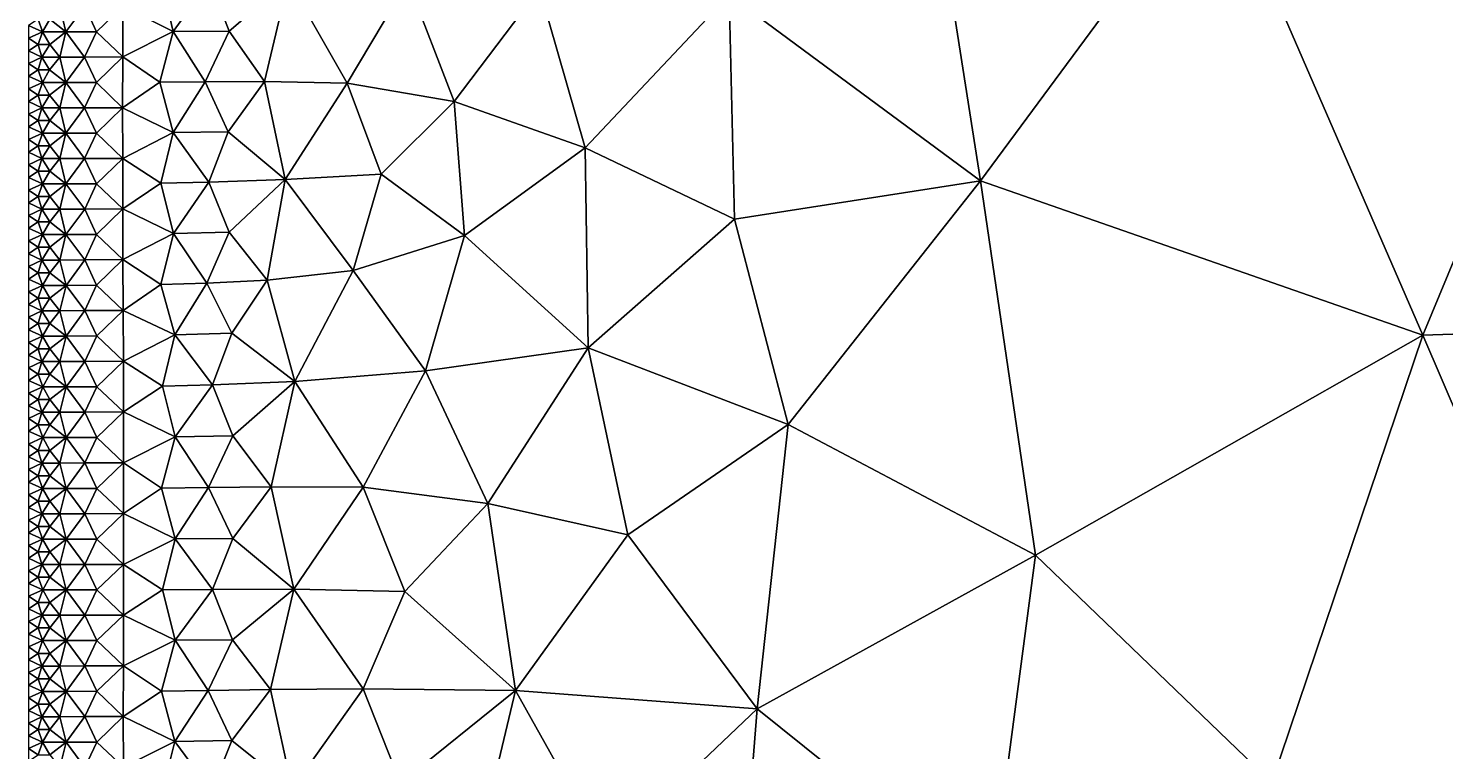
# Model space of a CAD drawing. Header units: metres. Extents: x 1 to 72, y -280 to 0.
# Drawn here: x 1 to 23.37, y -190.98 to -179.57 of the extents above; entities that cross this region are included whole.
import ezdxf

# ---------------------------------------------------------------- set-up
doc = ezdxf.new("R2010")
doc.units = ezdxf.units.M

msp = doc.modelspace()

# ---------------------------------------------------------------- linework, layer by layer
at = {"layer": 'layer', "color": 0}
for points in [[(23.0079, -184.406), (27.3151, -174.029), (19.7537, -176.924)], [(33.2186, -184.068), (27.3151, -174.029), (23.0079, -184.406)], [(16.0243, -181.973), (15.2581, -177.072), (12.0577, -179.036)], [(16.0243, -181.973), (19.7537, -176.924), (15.2581, -177.072)], [(23.0079, -184.406), (19.7537, -176.924), (16.0243, -181.973)], [(3.09475, -178.819), (2.49156, -179.22), (3.28786, -179.617)], [(3.09475, -178.819), (3.28786, -179.617), (3.86325, -178.816)], [(3.86325, -178.816), (3.28786, -179.617), (4.16658, -179.614)], [(3.86325, -178.816), (4.16658, -179.614), (5.10663, -178.808)], [(5.10663, -178.808), (4.16658, -179.614), (4.72567, -180.404)], [(5.10663, -178.808), (4.72567, -180.404), (6.03062, -180.431)], [(5.10663, -178.808), (6.03062, -180.431), (6.98785, -178.823)], [(6.98785, -178.823), (6.03062, -180.431), (7.72023, -180.722)], [(7.72023, -180.722), (9.06391, -178.939), (6.98785, -178.823)], [(9.78668, -181.452), (9.06391, -178.939), (7.72023, -180.722)], [(9.78668, -181.452), (12.0577, -179.036), (9.06391, -178.939)], [(12.1455, -182.579), (12.0577, -179.036), (9.78668, -181.452)], [(12.1455, -182.579), (16.0243, -181.973), (12.0577, -179.036)], [(1.49488, -179.22), (1.33661, -179.42), (1.59326, -179.62)], [(1.49488, -179.22), (1.59326, -179.62), (1.88897, -179.22)], [(1.88897, -179.22), (1.59326, -179.62), (2.07419, -179.62)], [(1.88897, -179.22), (2.07419, -179.62), (2.49156, -179.22)], [(2.49156, -179.22), (2.07419, -179.62), (2.48848, -180.019)], [(2.49156, -179.22), (2.48848, -180.019), (3.28786, -179.617)], [(1.15488, -179.42), (1, -179.52), (1.22528, -179.62)], [(1, -179.52), (1, -179.72), (1.22528, -179.62)], [(1.15488, -179.42), (1.22528, -179.62), (1.33661, -179.42)], [(1.33661, -179.42), (1.22528, -179.62), (1.59326, -179.62)], [(1.22528, -179.62), (1, -179.72), (1.15488, -179.82)], [(1, -179.72), (1, -179.92), (1.15488, -179.82)], [(1.22528, -179.62), (1.15488, -179.82), (1.33652, -179.82)], [(1.22528, -179.62), (1.33652, -179.82), (1.59326, -179.62)], [(1.59326, -179.62), (1.33652, -179.82), (1.49454, -180.02)], [(1.59326, -179.62), (1.49454, -180.02), (1.88795, -180.02)], [(1.59326, -179.62), (1.88795, -180.02), (2.07419, -179.62)], [(2.07419, -179.62), (1.88795, -180.02), (2.48848, -180.019)], [(3.28786, -179.617), (2.48848, -180.019), (3.07747, -180.417)], [(3.28786, -179.617), (3.07747, -180.417), (3.792, -180.412)], [(3.28786, -179.617), (3.792, -180.412), (4.16658, -179.614)], [(4.16658, -179.614), (3.792, -180.412), (4.72567, -180.404)], [(1.15488, -179.82), (1, -179.92), (1.21113, -180.02)], [(1, -179.92), (1, -180.12), (1.21113, -180.02)], [(1.21113, -180.02), (1, -180.12), (1.15481, -180.22)], [(1.21113, -180.02), (1.15481, -180.22), (1.33643, -180.22)], [(1.15488, -179.82), (1.21113, -180.02), (1.33652, -179.82)], [(1.33652, -179.82), (1.21113, -180.02), (1.49454, -180.02)], [(1.21113, -180.02), (1.33643, -180.22), (1.49454, -180.02)], [(1.49454, -180.02), (1.33643, -180.22), (1.59288, -180.42)], [(1.49454, -180.02), (1.59288, -180.42), (1.88795, -180.02)], [(1.88795, -180.02), (1.59288, -180.42), (2.07313, -180.42)], [(1.88795, -180.02), (2.07313, -180.42), (2.48848, -180.019)], [(2.48848, -180.019), (2.07313, -180.42), (2.48759, -180.819)], [(2.48848, -180.019), (2.48759, -180.819), (3.07747, -180.417)], [(1, -180.12), (1, -180.32), (1.15481, -180.22)], [(1.15481, -180.22), (1, -180.32), (1.22517, -180.42)], [(1.15481, -180.22), (1.22517, -180.42), (1.33643, -180.22)], [(1.33643, -180.22), (1.22517, -180.42), (1.59288, -180.42)], [(1, -180.32), (1, -180.52), (1.22517, -180.42)], [(1.22517, -180.42), (1, -180.52), (1.15484, -180.621)], [(1.22517, -180.42), (1.15484, -180.621), (1.33641, -180.621)], [(1.22517, -180.42), (1.33641, -180.621), (1.59288, -180.42)], [(1.59288, -180.42), (1.33641, -180.621), (1.49445, -180.821)], [(1.59288, -180.42), (1.49445, -180.821), (1.88766, -180.82)], [(1.59288, -180.42), (1.88766, -180.82), (2.07313, -180.42)], [(2.07313, -180.42), (1.88766, -180.82), (2.48759, -180.819)], [(3.07747, -180.417), (2.48759, -180.819), (3.28294, -181.211)], [(3.07747, -180.417), (3.28294, -181.211), (3.792, -180.412)], [(3.792, -180.412), (3.28294, -181.211), (4.15248, -181.199)], [(3.792, -180.412), (4.15248, -181.199), (4.72567, -180.404)], [(4.72567, -180.404), (4.15248, -181.199), (5.05452, -181.953)], [(4.72567, -180.404), (5.05452, -181.953), (6.03062, -180.431)], [(6.03062, -180.431), (5.05452, -181.953), (6.56575, -181.867)], [(6.03062, -180.431), (6.56575, -181.867), (7.72023, -180.722)], [(1, -180.52), (1, -180.721), (1.15484, -180.621)], [(1.15484, -180.621), (1, -180.721), (1.21111, -180.821)], [(1.15484, -180.621), (1.21111, -180.821), (1.33641, -180.621)], [(1.33641, -180.621), (1.21111, -180.821), (1.49445, -180.821)], [(1, -180.721), (1, -180.921), (1.21111, -180.821)], [(1.21111, -180.821), (1, -180.921), (1.15482, -181.021)], [(1, -180.921), (1, -181.121), (1.15482, -181.021)], [(1.21111, -180.821), (1.15482, -181.021), (1.33645, -181.021)], [(1.21111, -180.821), (1.33645, -181.021), (1.49445, -180.821)], [(1.49445, -180.821), (1.33645, -181.021), (1.59302, -181.221)], [(1.49445, -180.821), (1.59302, -181.221), (1.88766, -180.82)], [(1.88766, -180.82), (1.59302, -181.221), (2.07351, -181.22)], [(1.88766, -180.82), (2.07351, -181.22), (2.48759, -180.819)], [(2.48759, -180.819), (2.07351, -181.22), (2.48982, -181.618)], [(2.48759, -180.819), (2.48982, -181.618), (3.28294, -181.211)], [(7.72023, -180.722), (6.56575, -181.867), (7.88424, -182.835)], [(7.88424, -182.835), (9.78668, -181.452), (7.72023, -180.722)], [(1.15482, -181.021), (1, -181.121), (1.22521, -181.221)], [(1, -181.121), (1, -181.321), (1.22521, -181.221)], [(1.15482, -181.021), (1.22521, -181.221), (1.33645, -181.021)], [(1.33645, -181.021), (1.22521, -181.221), (1.59302, -181.221)], [(1.22521, -181.221), (1, -181.321), (1.15489, -181.421)], [(1, -181.321), (1, -181.521), (1.15489, -181.421)], [(1.22521, -181.221), (1.15489, -181.421), (1.33652, -181.421)], [(1.22521, -181.221), (1.33652, -181.421), (1.59302, -181.221)], [(1.59302, -181.221), (1.33652, -181.421), (1.4947, -181.621)], [(1.59302, -181.221), (1.4947, -181.621), (1.88837, -181.62)], [(1.59302, -181.221), (1.88837, -181.62), (2.07351, -181.22)], [(2.07351, -181.22), (1.88837, -181.62), (2.48982, -181.618)], [(3.28294, -181.211), (2.48982, -181.618), (3.0903, -182.011)], [(3.28294, -181.211), (3.0903, -182.011), (3.84895, -181.996)], [(3.28294, -181.211), (3.84895, -181.996), (4.15248, -181.199)], [(4.15248, -181.199), (3.84895, -181.996), (5.05452, -181.953)], [(1.15489, -181.421), (1, -181.521), (1.21119, -181.621)], [(1, -181.521), (1, -181.721), (1.21119, -181.621)], [(1.15489, -181.421), (1.21119, -181.621), (1.33652, -181.421)], [(1.33652, -181.421), (1.21119, -181.621), (1.4947, -181.621)], [(9.83159, -184.609), (9.78668, -181.452), (7.88424, -182.835)], [(9.83159, -184.609), (12.1455, -182.579), (9.78668, -181.452)], [(1.21119, -181.621), (1, -181.721), (1.15489, -181.821)], [(1, -181.721), (1, -181.922), (1.15489, -181.821)], [(1.15489, -181.821), (1, -181.922), (1.22533, -182.021)], [(1.21119, -181.621), (1.15489, -181.821), (1.33661, -181.821)], [(1.15489, -181.821), (1.22533, -182.021), (1.33661, -181.821)], [(1.21119, -181.621), (1.33661, -181.821), (1.4947, -181.621)], [(1.33661, -181.821), (1.22533, -182.021), (1.59341, -182.021)], [(1.4947, -181.621), (1.33661, -181.821), (1.59341, -182.021)], [(1.4947, -181.621), (1.59341, -182.021), (1.88837, -181.62)], [(1.88837, -181.62), (1.59341, -182.021), (2.07455, -182.02)], [(1.88837, -181.62), (2.07455, -182.02), (2.48982, -181.618)], [(2.48982, -181.618), (2.07455, -182.02), (2.4915, -182.417)], [(2.48982, -181.618), (2.4915, -182.417), (3.0903, -182.011)], [(1, -181.922), (1, -182.122), (1.22533, -182.021)], [(1.22533, -182.021), (1, -182.122), (1.15495, -182.222)], [(1.22533, -182.021), (1.15495, -182.222), (1.33667, -182.222)], [(1.22533, -182.021), (1.33667, -182.222), (1.59341, -182.021)], [(1.59341, -182.021), (1.33667, -182.222), (1.49493, -182.421)], [(1.59341, -182.021), (1.49493, -182.421), (1.88902, -182.42)], [(1.59341, -182.021), (1.88902, -182.42), (2.07455, -182.02)], [(2.07455, -182.02), (1.88902, -182.42), (2.4915, -182.417)], [(3.0903, -182.011), (2.4915, -182.417), (3.29032, -182.804)], [(3.0903, -182.011), (3.29032, -182.804), (3.84895, -181.996)], [(3.84895, -181.996), (3.29032, -182.804), (4.16639, -182.781)], [(3.84895, -181.996), (4.16639, -182.781), (5.05452, -181.953)], [(5.05452, -181.953), (4.16639, -182.781), (4.77039, -183.542)], [(5.05452, -181.953), (4.77039, -183.542), (6.12714, -183.387)], [(5.05452, -181.953), (6.12714, -183.387), (6.56575, -181.867)], [(6.56575, -181.867), (6.12714, -183.387), (7.88424, -182.835)], [(12.9907, -185.817), (16.0243, -181.973), (12.1455, -182.579)], [(16.894, -187.88), (16.0243, -181.973), (12.9907, -185.817)], [(16.894, -187.88), (23.0079, -184.406), (16.0243, -181.973)], [(1, -182.122), (1, -182.322), (1.15495, -182.222)], [(1.15495, -182.222), (1, -182.322), (1.21128, -182.422)], [(1.15495, -182.222), (1.21128, -182.422), (1.33667, -182.222)], [(1.33667, -182.222), (1.21128, -182.422), (1.49493, -182.421)], [(1, -182.322), (1, -182.522), (1.21128, -182.422)], [(1.21128, -182.422), (1, -182.522), (1.15493, -182.622)], [(1.21128, -182.422), (1.15493, -182.622), (1.33673, -182.622)], [(1.21128, -182.422), (1.33673, -182.622), (1.49493, -182.421)], [(1.49493, -182.421), (1.33673, -182.622), (1.5937, -182.821)], [(1.49493, -182.421), (1.5937, -182.821), (1.88902, -182.42)], [(1.88902, -182.42), (1.5937, -182.821), (2.07518, -182.82)], [(1.88902, -182.42), (2.07518, -182.82), (2.4915, -182.417)], [(2.4915, -182.417), (2.07518, -182.82), (2.49227, -183.216)], [(2.4915, -182.417), (2.49227, -183.216), (3.29032, -182.804)], [(1, -182.522), (1, -182.722), (1.15493, -182.622)], [(1.15493, -182.622), (1, -182.722), (1.22541, -182.822)], [(1, -182.722), (1, -182.922), (1.22541, -182.822)], [(1.15493, -182.622), (1.22541, -182.822), (1.33673, -182.622)], [(1.33673, -182.622), (1.22541, -182.822), (1.5937, -182.821)], [(12.9907, -185.817), (12.1455, -182.579), (9.83159, -184.609)], [(1.22541, -182.822), (1, -182.922), (1.15499, -183.022)], [(1, -182.922), (1, -183.122), (1.15499, -183.022)], [(1.22541, -182.822), (1.15499, -183.022), (1.33678, -183.022)], [(1.22541, -182.822), (1.33678, -183.022), (1.5937, -182.821)], [(1.5937, -182.821), (1.33678, -183.022), (1.49515, -183.222)], [(1.5937, -182.821), (1.49515, -183.222), (1.88954, -183.22)], [(1.5937, -182.821), (1.88954, -183.22), (2.07518, -182.82)], [(2.07518, -182.82), (1.88954, -183.22), (2.49227, -183.216)], [(3.29032, -182.804), (2.49227, -183.216), (3.08921, -183.609)], [(3.29032, -182.804), (3.08921, -183.609), (3.81423, -183.589)], [(3.29032, -182.804), (3.81423, -183.589), (4.16639, -182.781)], [(4.16639, -182.781), (3.81423, -183.589), (4.77039, -183.542)], [(6.12714, -183.387), (7.2653, -184.973), (7.88424, -182.835)], [(7.2653, -184.973), (9.83159, -184.609), (7.88424, -182.835)], [(1.15499, -183.022), (1, -183.122), (1.21136, -183.222)], [(1, -183.122), (1, -183.323), (1.21136, -183.222)], [(1.15499, -183.022), (1.21136, -183.222), (1.33678, -183.022)], [(1.33678, -183.022), (1.21136, -183.222), (1.49515, -183.222)], [(1.21136, -183.222), (1, -183.323), (1.155, -183.423)], [(1, -183.323), (1, -183.523), (1.155, -183.423)], [(1.21136, -183.222), (1.155, -183.423), (1.3369, -183.422)], [(1.21136, -183.222), (1.3369, -183.422), (1.49515, -183.222)], [(1.49515, -183.222), (1.3369, -183.422), (1.59422, -183.622)], [(1.49515, -183.222), (1.59422, -183.622), (1.88954, -183.22)], [(1.88954, -183.22), (1.59422, -183.622), (2.07642, -183.62)], [(1.88954, -183.22), (2.07642, -183.62), (2.49227, -183.216)], [(2.49227, -183.216), (2.07642, -183.62), (2.49622, -184.017)], [(2.49227, -183.216), (2.49622, -184.017), (3.08921, -183.609)], [(4.77039, -183.542), (5.20659, -185.137), (6.12714, -183.387)], [(6.12714, -183.387), (5.20659, -185.137), (7.2653, -184.973)], [(1.155, -183.423), (1, -183.523), (1.22557, -183.623)], [(1, -183.523), (1, -183.723), (1.22557, -183.623)], [(1.155, -183.423), (1.22557, -183.623), (1.3369, -183.422)], [(1.3369, -183.422), (1.22557, -183.623), (1.59422, -183.622)], [(3.08921, -183.609), (2.49622, -184.017), (3.30927, -184.403)], [(3.08921, -183.609), (3.30927, -184.403), (3.81423, -183.589)], [(3.81423, -183.589), (3.30927, -184.403), (4.20985, -184.377)], [(3.81423, -183.589), (4.20985, -184.377), (4.77039, -183.542)], [(4.77039, -183.542), (4.20985, -184.377), (5.20659, -185.137)], [(1.22557, -183.623), (1, -183.723), (1.1551, -183.823)], [(1, -183.723), (1, -183.923), (1.1551, -183.823)], [(1.1551, -183.823), (1, -183.923), (1.21155, -184.023)], [(1.22557, -183.623), (1.1551, -183.823), (1.33704, -183.823)], [(1.1551, -183.823), (1.21155, -184.023), (1.33704, -183.823)], [(1.33704, -183.823), (1.21155, -184.023), (1.49567, -184.023)], [(1.22557, -183.623), (1.33704, -183.823), (1.59422, -183.622)], [(1.59422, -183.622), (1.33704, -183.823), (1.49567, -184.023)], [(1.59422, -183.622), (1.49567, -184.023), (1.891, -184.021)], [(1.59422, -183.622), (1.891, -184.021), (2.07642, -183.62)], [(2.07642, -183.62), (1.891, -184.021), (2.49622, -184.017)], [(1, -183.923), (1, -184.123), (1.21155, -184.023)], [(1.21155, -184.023), (1, -184.123), (1.15515, -184.223)], [(1.21155, -184.023), (1.15515, -184.223), (1.33725, -184.223)], [(1.21155, -184.023), (1.33725, -184.223), (1.49567, -184.023)], [(1.49567, -184.023), (1.33725, -184.223), (1.59511, -184.423)], [(1.49567, -184.023), (1.59511, -184.423), (1.891, -184.021)], [(1.891, -184.021), (1.59511, -184.423), (2.07878, -184.421)], [(1.891, -184.021), (2.07878, -184.421), (2.49622, -184.017)], [(2.49622, -184.017), (2.07878, -184.421), (2.5012, -184.818)], [(2.49622, -184.017), (2.5012, -184.818), (3.30927, -184.403)], [(1, -184.123), (1, -184.323), (1.15515, -184.223)], [(1.15515, -184.223), (1, -184.323), (1.22583, -184.423)], [(1.15515, -184.223), (1.22583, -184.423), (1.33725, -184.223)], [(1.33725, -184.223), (1.22583, -184.423), (1.59511, -184.423)], [(27.2785, -194.349), (33.2186, -184.068), (23.0079, -184.406)], [(1, -184.323), (1, -184.524), (1.22583, -184.423)], [(1.22583, -184.423), (1, -184.524), (1.15524, -184.624)], [(1.22583, -184.423), (1.15524, -184.624), (1.3374, -184.623)], [(1.22583, -184.423), (1.3374, -184.623), (1.59511, -184.423)], [(1.59511, -184.423), (1.3374, -184.623), (1.49626, -184.823)], [(1.59511, -184.423), (1.49626, -184.823), (1.89275, -184.822)], [(1.59511, -184.423), (1.89275, -184.822), (2.07878, -184.421)], [(2.07878, -184.421), (1.89275, -184.822), (2.5012, -184.818)], [(3.30927, -184.403), (2.5012, -184.818), (3.11479, -185.212)], [(3.30927, -184.403), (3.11479, -185.212), (3.90486, -185.192)], [(3.30927, -184.403), (3.90486, -185.192), (4.20985, -184.377)], [(4.20985, -184.377), (3.90486, -185.192), (5.20659, -185.137)], [(20.622, -191.465), (23.0079, -184.406), (16.894, -187.88)], [(27.2785, -194.349), (23.0079, -184.406), (20.622, -191.465)], [(1, -184.524), (1, -184.724), (1.15524, -184.624)], [(1.15524, -184.624), (1, -184.724), (1.21176, -184.824)], [(1, -184.724), (1, -184.924), (1.21176, -184.824)], [(1.15524, -184.624), (1.21176, -184.824), (1.3374, -184.623)], [(1.3374, -184.623), (1.21176, -184.824), (1.49626, -184.823)], [(8.24824, -187.063), (9.83159, -184.609), (7.2653, -184.973)], [(10.4619, -187.557), (9.83159, -184.609), (8.24824, -187.063)], [(10.4619, -187.557), (12.9907, -185.817), (9.83159, -184.609)], [(1.21176, -184.824), (1, -184.924), (1.15526, -185.024)], [(1, -184.924), (1, -185.124), (1.15526, -185.024)], [(1.21176, -184.824), (1.15526, -185.024), (1.33755, -185.024)], [(1.21176, -184.824), (1.33755, -185.024), (1.49626, -184.823)], [(1.49626, -184.823), (1.33755, -185.024), (1.59574, -185.223)], [(1.49626, -184.823), (1.59574, -185.223), (1.89275, -184.822)], [(1.89275, -184.822), (1.59574, -185.223), (2.08052, -185.222)], [(1.89275, -184.822), (2.08052, -185.222), (2.5012, -184.818)], [(2.5012, -184.818), (2.08052, -185.222), (2.50302, -185.62)], [(2.5012, -184.818), (2.50302, -185.62), (3.11479, -185.212)], [(1.15526, -185.024), (1, -185.124), (1.22601, -185.224)], [(1, -185.124), (1, -185.324), (1.22601, -185.224)], [(1.15526, -185.024), (1.22601, -185.224), (1.33755, -185.024)], [(1.33755, -185.024), (1.22601, -185.224), (1.59574, -185.223)], [(3.90486, -185.192), (4.22854, -185.994), (5.20659, -185.137)], [(5.20659, -185.137), (4.22854, -185.994), (4.8336, -186.799)], [(5.20659, -185.137), (4.8336, -186.799), (6.28247, -186.806)], [(5.20659, -185.137), (6.28247, -186.806), (7.2653, -184.973)], [(7.2653, -184.973), (6.28247, -186.806), (8.24824, -187.063)], [(1.22601, -185.224), (1, -185.324), (1.15531, -185.424)], [(1, -185.324), (1, -185.524), (1.15531, -185.424)], [(1.22601, -185.224), (1.15531, -185.424), (1.33759, -185.424)], [(1.22601, -185.224), (1.33759, -185.424), (1.59574, -185.223)], [(1.59574, -185.223), (1.33759, -185.424), (1.49644, -185.624)], [(1.59574, -185.223), (1.49644, -185.624), (1.89339, -185.623)], [(1.59574, -185.223), (1.89339, -185.623), (2.08052, -185.222)], [(2.08052, -185.222), (1.89339, -185.623), (2.50302, -185.62)], [(3.11479, -185.212), (2.50302, -185.62), (3.31848, -186.012)], [(3.11479, -185.212), (3.31848, -186.012), (3.90486, -185.192)], [(3.90486, -185.192), (3.31848, -186.012), (4.22854, -185.994)], [(1.15531, -185.424), (1, -185.524), (1.21182, -185.624)], [(1, -185.524), (1, -185.725), (1.21182, -185.624)], [(1.21182, -185.624), (1, -185.725), (1.15527, -185.825)], [(1.21182, -185.624), (1.15527, -185.825), (1.33758, -185.825)], [(1.15531, -185.424), (1.21182, -185.624), (1.33759, -185.424)], [(1.33759, -185.424), (1.21182, -185.624), (1.49644, -185.624)], [(1.21182, -185.624), (1.33758, -185.825), (1.49644, -185.624)], [(1.49644, -185.624), (1.33758, -185.825), (1.59572, -186.024)], [(1.49644, -185.624), (1.59572, -186.024), (1.89339, -185.623)], [(1.89339, -185.623), (1.59572, -186.024), (2.08044, -186.023)], [(1.89339, -185.623), (2.08044, -186.023), (2.50302, -185.62)], [(2.50302, -185.62), (2.08044, -186.023), (2.50125, -186.422)], [(2.50302, -185.62), (2.50125, -186.422), (3.31848, -186.012)], [(1, -185.725), (1, -185.925), (1.15527, -185.825)], [(1.15527, -185.825), (1, -185.925), (1.22599, -186.025)], [(1.15527, -185.825), (1.22599, -186.025), (1.33758, -185.825)], [(1.33758, -185.825), (1.22599, -186.025), (1.59572, -186.024)], [(12.5035, -190.302), (12.9907, -185.817), (10.4619, -187.557)], [(12.5035, -190.302), (16.894, -187.88), (12.9907, -185.817)], [(1, -185.925), (1, -186.125), (1.22599, -186.025)], [(1.22599, -186.025), (1, -186.125), (1.15528, -186.225)], [(1.22599, -186.025), (1.15528, -186.225), (1.33753, -186.225)], [(1.22599, -186.025), (1.33753, -186.225), (1.59572, -186.024)], [(1.59572, -186.024), (1.33753, -186.225), (1.49626, -186.425)], [(1.59572, -186.024), (1.49626, -186.425), (1.8929, -186.424)], [(1.59572, -186.024), (1.8929, -186.424), (2.08044, -186.023)], [(2.08044, -186.023), (1.8929, -186.424), (2.50125, -186.422)], [(3.31848, -186.012), (2.50125, -186.422), (3.10311, -186.82)], [(3.31848, -186.012), (3.10311, -186.82), (3.84394, -186.813)], [(3.31848, -186.012), (3.84394, -186.813), (4.22854, -185.994)], [(4.22854, -185.994), (3.84394, -186.813), (4.8336, -186.799)], [(1, -186.125), (1, -186.325), (1.15528, -186.225)], [(1.15528, -186.225), (1, -186.325), (1.21176, -186.425)], [(1.15528, -186.225), (1.21176, -186.425), (1.33753, -186.225)], [(1.33753, -186.225), (1.21176, -186.425), (1.49626, -186.425)], [(1, -186.325), (1, -186.525), (1.21176, -186.425)], [(1.21176, -186.425), (1, -186.525), (1.15522, -186.625)], [(1, -186.525), (1, -186.725), (1.15522, -186.625)], [(1.21176, -186.425), (1.15522, -186.625), (1.33747, -186.625)], [(1.21176, -186.425), (1.33747, -186.625), (1.49626, -186.425)], [(1.49626, -186.425), (1.33747, -186.625), (1.59553, -186.825)], [(1.49626, -186.425), (1.59553, -186.825), (1.8929, -186.424)], [(1.8929, -186.424), (1.59553, -186.825), (2.07987, -186.825)], [(1.8929, -186.424), (2.07987, -186.825), (2.50125, -186.422)], [(2.50125, -186.422), (2.07987, -186.825), (2.50104, -187.224)], [(2.50125, -186.422), (2.50104, -187.224), (3.10311, -186.82)], [(1.15522, -186.625), (1, -186.725), (1.22593, -186.825)], [(1, -186.725), (1, -186.926), (1.22593, -186.825)], [(1.15522, -186.625), (1.22593, -186.825), (1.33747, -186.625)], [(1.33747, -186.625), (1.22593, -186.825), (1.59553, -186.825)], [(1.22593, -186.825), (1, -186.926), (1.15525, -187.026)], [(1, -186.926), (1, -187.126), (1.15525, -187.026)], [(1.22593, -186.825), (1.15525, -187.026), (1.33747, -187.026)], [(1.22593, -186.825), (1.33747, -187.026), (1.59553, -186.825)], [(1.59553, -186.825), (1.33747, -187.026), (1.49624, -187.226)], [(1.59553, -186.825), (1.49624, -187.226), (1.89282, -187.226)], [(1.59553, -186.825), (1.89282, -187.226), (2.07987, -186.825)], [(2.07987, -186.825), (1.89282, -187.226), (2.50104, -187.224)], [(3.10311, -186.82), (2.50104, -187.224), (3.31754, -187.621)], [(3.10311, -186.82), (3.31754, -187.621), (3.84394, -186.813)], [(3.84394, -186.813), (3.31754, -187.621), (4.22454, -187.616)], [(3.84394, -186.813), (4.22454, -187.616), (4.8336, -186.799)], [(4.8336, -186.799), (4.22454, -187.616), (5.19131, -188.413)], [(4.8336, -186.799), (5.19131, -188.413), (6.28247, -186.806)], [(6.28247, -186.806), (5.19131, -188.413), (6.94056, -188.45)], [(6.28247, -186.806), (6.94056, -188.45), (8.24824, -187.063)], [(1.15525, -187.026), (1, -187.126), (1.21175, -187.226)], [(1, -187.126), (1, -187.326), (1.21175, -187.226)], [(1.15525, -187.026), (1.21175, -187.226), (1.33747, -187.026)], [(1.33747, -187.026), (1.21175, -187.226), (1.49624, -187.226)], [(8.68878, -190.015), (8.24824, -187.063), (6.94056, -188.45)], [(8.68878, -190.015), (10.4619, -187.557), (8.24824, -187.063)], [(1.21175, -187.226), (1, -187.326), (1.15524, -187.426)], [(1, -187.326), (1, -187.526), (1.15524, -187.426)], [(1.21175, -187.226), (1.15524, -187.426), (1.33751, -187.426)], [(1.21175, -187.226), (1.33751, -187.426), (1.49624, -187.226)], [(1.49624, -187.226), (1.33751, -187.426), (1.59567, -187.626)], [(1.49624, -187.226), (1.59567, -187.626), (1.89282, -187.226)], [(1.89282, -187.226), (1.59567, -187.626), (2.08028, -187.626)], [(1.89282, -187.226), (2.08028, -187.626), (2.50104, -187.224)], [(2.50104, -187.224), (2.08028, -187.626), (2.50278, -188.026)], [(2.50104, -187.224), (2.50278, -188.026), (3.31754, -187.621)], [(1.15524, -187.426), (1, -187.526), (1.22598, -187.626)], [(1, -187.526), (1, -187.726), (1.22598, -187.626)], [(1.22598, -187.626), (1, -187.726), (1.15529, -187.826)], [(1.15524, -187.426), (1.22598, -187.626), (1.33751, -187.426)], [(1.22598, -187.626), (1.15529, -187.826), (1.33755, -187.826)], [(1.33751, -187.426), (1.22598, -187.626), (1.59567, -187.626)], [(1.22598, -187.626), (1.33755, -187.826), (1.59567, -187.626)], [(1.59567, -187.626), (1.33755, -187.826), (1.49638, -188.027)], [(1.59567, -187.626), (1.49638, -188.027), (1.8933, -188.026)], [(1.59567, -187.626), (1.8933, -188.026), (2.08028, -187.626)], [(2.08028, -187.626), (1.8933, -188.026), (2.50278, -188.026)], [(3.31754, -187.621), (2.50278, -188.026), (3.11485, -188.425)], [(3.31754, -187.621), (3.11485, -188.425), (3.90366, -188.42)], [(3.31754, -187.621), (3.90366, -188.42), (4.22454, -187.616)], [(4.22454, -187.616), (3.90366, -188.42), (5.19131, -188.413)], [(12.5035, -190.302), (10.4619, -187.557), (8.68878, -190.015)], [(1, -187.726), (1, -187.926), (1.15529, -187.826)], [(1.15529, -187.826), (1, -187.926), (1.2118, -188.026)], [(1.15529, -187.826), (1.2118, -188.026), (1.33755, -187.826)], [(1.33755, -187.826), (1.2118, -188.026), (1.49638, -188.027)], [(1, -187.926), (1, -188.127), (1.2118, -188.026)], [(1.2118, -188.026), (1, -188.127), (1.15527, -188.227)], [(1.2118, -188.026), (1.15527, -188.227), (1.33757, -188.227)], [(1.2118, -188.026), (1.33757, -188.227), (1.49638, -188.027)], [(1.49638, -188.027), (1.33757, -188.227), (1.59576, -188.427)], [(1.49638, -188.027), (1.59576, -188.427), (1.8933, -188.026)], [(1.8933, -188.026), (1.59576, -188.427), (2.0806, -188.427)], [(1.8933, -188.026), (2.0806, -188.427), (2.50278, -188.026)], [(2.50278, -188.026), (2.0806, -188.427), (2.50221, -188.826)], [(2.50278, -188.026), (2.50221, -188.826), (3.11485, -188.425)], [(16.1833, -193.257), (16.894, -187.88), (12.5035, -190.302)], [(20.622, -191.465), (16.894, -187.88), (16.1833, -193.257)], [(1, -188.127), (1, -188.327), (1.15527, -188.227)], [(1.15527, -188.227), (1, -188.327), (1.226, -188.427)], [(1.15527, -188.227), (1.226, -188.427), (1.33757, -188.227)], [(1.33757, -188.227), (1.226, -188.427), (1.59576, -188.427)], [(1, -188.327), (1, -188.527), (1.226, -188.427)], [(1.226, -188.427), (1, -188.527), (1.15528, -188.627)], [(1, -188.527), (1, -188.727), (1.15528, -188.627)], [(1.226, -188.427), (1.15528, -188.627), (1.33755, -188.627)], [(1.226, -188.427), (1.33755, -188.627), (1.59576, -188.427)], [(1.59576, -188.427), (1.33755, -188.627), (1.49629, -188.827)], [(1.59576, -188.427), (1.49629, -188.827), (1.89308, -188.827)], [(1.59576, -188.427), (1.89308, -188.827), (2.0806, -188.427)], [(2.0806, -188.427), (1.89308, -188.827), (2.50221, -188.826)], [(3.11485, -188.425), (2.50221, -188.826), (3.31514, -189.222)], [(3.11485, -188.425), (3.31514, -189.222), (3.90366, -188.42)], [(3.90366, -188.42), (3.31514, -189.222), (4.22052, -189.216)], [(3.90366, -188.42), (4.22052, -189.216), (5.19131, -188.413)], [(5.19131, -188.413), (4.22052, -189.216), (4.82151, -190)], [(5.19131, -188.413), (4.82151, -190), (6.28115, -189.986)], [(5.19131, -188.413), (6.28115, -189.986), (6.94056, -188.45)], [(6.94056, -188.45), (6.28115, -189.986), (8.68878, -190.015)], [(1.15528, -188.627), (1, -188.727), (1.21177, -188.827)], [(1, -188.727), (1, -188.927), (1.21177, -188.827)], [(1.15528, -188.627), (1.21177, -188.827), (1.33755, -188.627)], [(1.33755, -188.627), (1.21177, -188.827), (1.49629, -188.827)], [(1.21177, -188.827), (1, -188.927), (1.15522, -189.027)], [(1, -188.927), (1, -189.127), (1.15522, -189.027)], [(1.21177, -188.827), (1.15522, -189.027), (1.33746, -189.027)], [(1.21177, -188.827), (1.33746, -189.027), (1.49629, -188.827)], [(1.49629, -188.827), (1.33746, -189.027), (1.59543, -189.227)], [(1.49629, -188.827), (1.59543, -189.227), (1.89308, -188.827)], [(1.89308, -188.827), (1.59543, -189.227), (2.07971, -189.227)], [(1.89308, -188.827), (2.07971, -189.227), (2.50221, -188.826)], [(2.50221, -188.826), (2.07971, -189.227), (2.49946, -189.626)], [(2.50221, -188.826), (2.49946, -189.626), (3.31514, -189.222)], [(1.15522, -189.027), (1, -189.127), (1.2259, -189.227)], [(1, -189.127), (1, -189.327), (1.2259, -189.227)], [(1.15522, -189.027), (1.2259, -189.227), (1.33746, -189.027)], [(1.33746, -189.027), (1.2259, -189.227), (1.59543, -189.227)], [(1.2259, -189.227), (1, -189.327), (1.15522, -189.428)], [(1, -189.327), (1, -189.528), (1.15522, -189.428)], [(1.15522, -189.428), (1, -189.528), (1.21166, -189.628)], [(1.2259, -189.227), (1.15522, -189.428), (1.33739, -189.428)], [(1.15522, -189.428), (1.21166, -189.628), (1.33739, -189.428)], [(1.33739, -189.428), (1.21166, -189.628), (1.49599, -189.628)], [(1.2259, -189.227), (1.33739, -189.428), (1.59543, -189.227)], [(1.59543, -189.227), (1.33739, -189.428), (1.49599, -189.628)], [(1.59543, -189.227), (1.49599, -189.628), (1.89219, -189.627)], [(1.59543, -189.227), (1.89219, -189.627), (2.07971, -189.227)], [(2.07971, -189.227), (1.89219, -189.627), (2.49946, -189.626)], [(3.31514, -189.222), (2.49946, -189.626), (3.09911, -190.023)], [(3.31514, -189.222), (3.09911, -190.023), (3.83661, -190.015)], [(3.31514, -189.222), (3.83661, -190.015), (4.22052, -189.216)], [(4.22052, -189.216), (3.83661, -190.015), (4.82151, -190)], [(1, -189.528), (1, -189.728), (1.21166, -189.628)], [(1.21166, -189.628), (1, -189.728), (1.15516, -189.828)], [(1.21166, -189.628), (1.15516, -189.828), (1.3373, -189.828)], [(1.21166, -189.628), (1.3373, -189.828), (1.49599, -189.628)], [(1.49599, -189.628), (1.3373, -189.828), (1.59509, -190.028)], [(1.49599, -189.628), (1.59509, -190.028), (1.89219, -189.627)], [(1.89219, -189.627), (1.59509, -190.028), (2.07877, -190.027)], [(1.89219, -189.627), (2.07877, -190.027), (2.49946, -189.626)], [(2.49946, -189.626), (2.07877, -190.027), (2.49864, -190.425)], [(2.49946, -189.626), (2.49864, -190.425), (3.09911, -190.023)], [(1, -189.728), (1, -189.928), (1.15516, -189.828)], [(1.15516, -189.828), (1, -189.928), (1.2258, -190.028)], [(1.15516, -189.828), (1.2258, -190.028), (1.3373, -189.828)], [(1.3373, -189.828), (1.2258, -190.028), (1.59509, -190.028)], [(1, -189.928), (1, -190.128), (1.2258, -190.028)], [(1.2258, -190.028), (1, -190.128), (1.15518, -190.228)], [(1.2258, -190.028), (1.15518, -190.228), (1.33728, -190.228)], [(1.2258, -190.028), (1.33728, -190.228), (1.59509, -190.028)], [(1.59509, -190.028), (1.33728, -190.228), (1.49591, -190.428)], [(1.59509, -190.028), (1.49591, -190.428), (1.8919, -190.427)], [(1.59509, -190.028), (1.8919, -190.427), (2.07877, -190.027)], [(2.07877, -190.027), (1.8919, -190.427), (2.49864, -190.425)], [(3.09911, -190.023), (2.49864, -190.425), (3.31116, -190.817)], [(3.09911, -190.023), (3.31116, -190.817), (3.83661, -190.015)], [(3.83661, -190.015), (3.31116, -190.817), (4.21194, -190.803)], [(3.83661, -190.015), (4.21194, -190.803), (4.82151, -190)], [(4.82151, -190), (4.21194, -190.803), (5.16206, -191.568)], [(4.82151, -190), (5.16206, -191.568), (6.28115, -189.986)], [(6.28115, -189.986), (5.16206, -191.568), (6.87213, -191.478)], [(6.28115, -189.986), (6.87213, -191.478), (8.68878, -190.015)], [(8.0294, -192.773), (8.68878, -190.015), (6.87213, -191.478)], [(10.1182, -192.571), (8.68878, -190.015), (8.0294, -192.773)], [(10.1182, -192.571), (12.5035, -190.302), (8.68878, -190.015)], [(1, -190.128), (1, -190.328), (1.15518, -190.228)], [(1.15518, -190.228), (1, -190.328), (1.21163, -190.428)], [(1, -190.328), (1, -190.528), (1.21163, -190.428)], [(1.15518, -190.228), (1.21163, -190.428), (1.33728, -190.228)], [(1.33728, -190.228), (1.21163, -190.428), (1.49591, -190.428)], [(12.126, -195.007), (12.5035, -190.302), (10.1182, -192.571)], [(16.1833, -193.257), (12.5035, -190.302), (12.126, -195.007)], [(1.21163, -190.428), (1, -190.528), (1.15516, -190.628)], [(1, -190.528), (1, -190.729), (1.15516, -190.628)], [(1.21163, -190.428), (1.15516, -190.628), (1.3373, -190.628)], [(1.21163, -190.428), (1.3373, -190.628), (1.49591, -190.428)], [(1.49591, -190.428), (1.3373, -190.628), (1.59514, -190.828)], [(1.49591, -190.428), (1.59514, -190.828), (1.8919, -190.427)], [(1.8919, -190.427), (1.59514, -190.828), (2.07896, -190.827)], [(1.8919, -190.427), (2.07896, -190.827), (2.49864, -190.425)], [(2.49864, -190.425), (2.07896, -190.827), (2.50003, -191.225)], [(2.49864, -190.425), (2.50003, -191.225), (3.31116, -190.817)], [(1.15516, -190.628), (1, -190.729), (1.22582, -190.829)], [(1, -190.729), (1, -190.929), (1.22582, -190.829)], [(1.15516, -190.628), (1.22582, -190.829), (1.3373, -190.628)], [(1.3373, -190.628), (1.22582, -190.829), (1.59514, -190.828)], [(1.22582, -190.829), (1, -190.929), (1.1552, -191.029)], [(1, -190.929), (1, -191.129), (1.1552, -191.029)], [(1.22582, -190.829), (1.1552, -191.029), (1.33733, -191.029)], [(1.22582, -190.829), (1.33733, -191.029), (1.59514, -190.828)], [(1.59514, -190.828), (1.33733, -191.029), (1.49601, -191.229)], [(1.59514, -190.828), (1.49601, -191.229), (1.89224, -191.228)], [(1.59514, -190.828), (1.89224, -191.228), (2.07896, -190.827)], [(2.07896, -190.827), (1.89224, -191.228), (2.50003, -191.225)], [(3.31116, -190.817), (2.50003, -191.225), (3.10915, -191.619)], [(3.31116, -190.817), (3.10915, -191.619), (3.89149, -191.605)], [(3.31116, -190.817), (3.89149, -191.605), (4.21194, -190.803)], [(4.21194, -190.803), (3.89149, -191.605), (5.16206, -191.568)]]:
    msp.add_3dface(points, dxfattribs=at)

doc.saveas('drawing.dxf')
